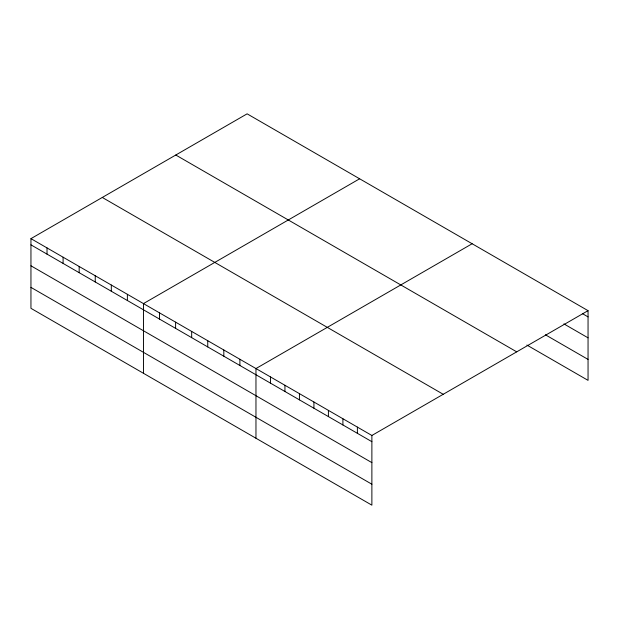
<?xml version="1.0" encoding="UTF-8"?>
<svg xmlns="http://www.w3.org/2000/svg" width="619" height="619" viewBox="0 0 619 619"><rect width="100%" height="100%" fill="white"/><g stroke="black" fill="none" stroke-linecap="round" stroke-linejoin="round"><path stroke-width="0.93" d="M526.87 345.038L588.05 380.36L588.05 310.668L247.12 113.834L30.95 238.64L30.95 308.332L371.88 505.166L371.88 435.474L30.95 238.64M359.624 178.79L143.461 303.596L143.461 373.28M472.135 243.747L255.964 368.553L255.964 438.237M371.88 435.474L588.05 310.668M582.417 313.632L588.05 316.889M563.901 323.892L588.05 337.835M545.385 334.778L588.05 359.415M175.781 155.021L516.718 351.855M102.282 197.453L443.219 394.288M30.95 244.853L371.88 441.687M30.95 265.799L371.88 462.633M30.95 287.378L371.88 484.22M357.387 427.11L357.387 433.323M342.903 418.746L342.903 424.959M328.41 410.382L328.41 416.595M313.926 402.017L313.926 408.231M299.434 393.645L299.434 399.866M284.941 385.281L284.941 391.494M270.457 376.917L270.457 383.13M239.893 359.275L239.893 365.489M223.823 349.99L223.823 356.211M207.744 340.713L207.744 346.926M191.673 331.436L191.673 337.649M175.603 322.159L175.603 328.372M159.532 312.874L159.532 319.094M127.382 294.319L127.382 300.532M111.312 285.042L111.312 291.255M95.241 275.757L95.241 281.97M79.17 266.479L79.17 272.693M63.092 257.202L63.092 263.415M47.021 247.917L47.021 254.138"/></g></svg>
